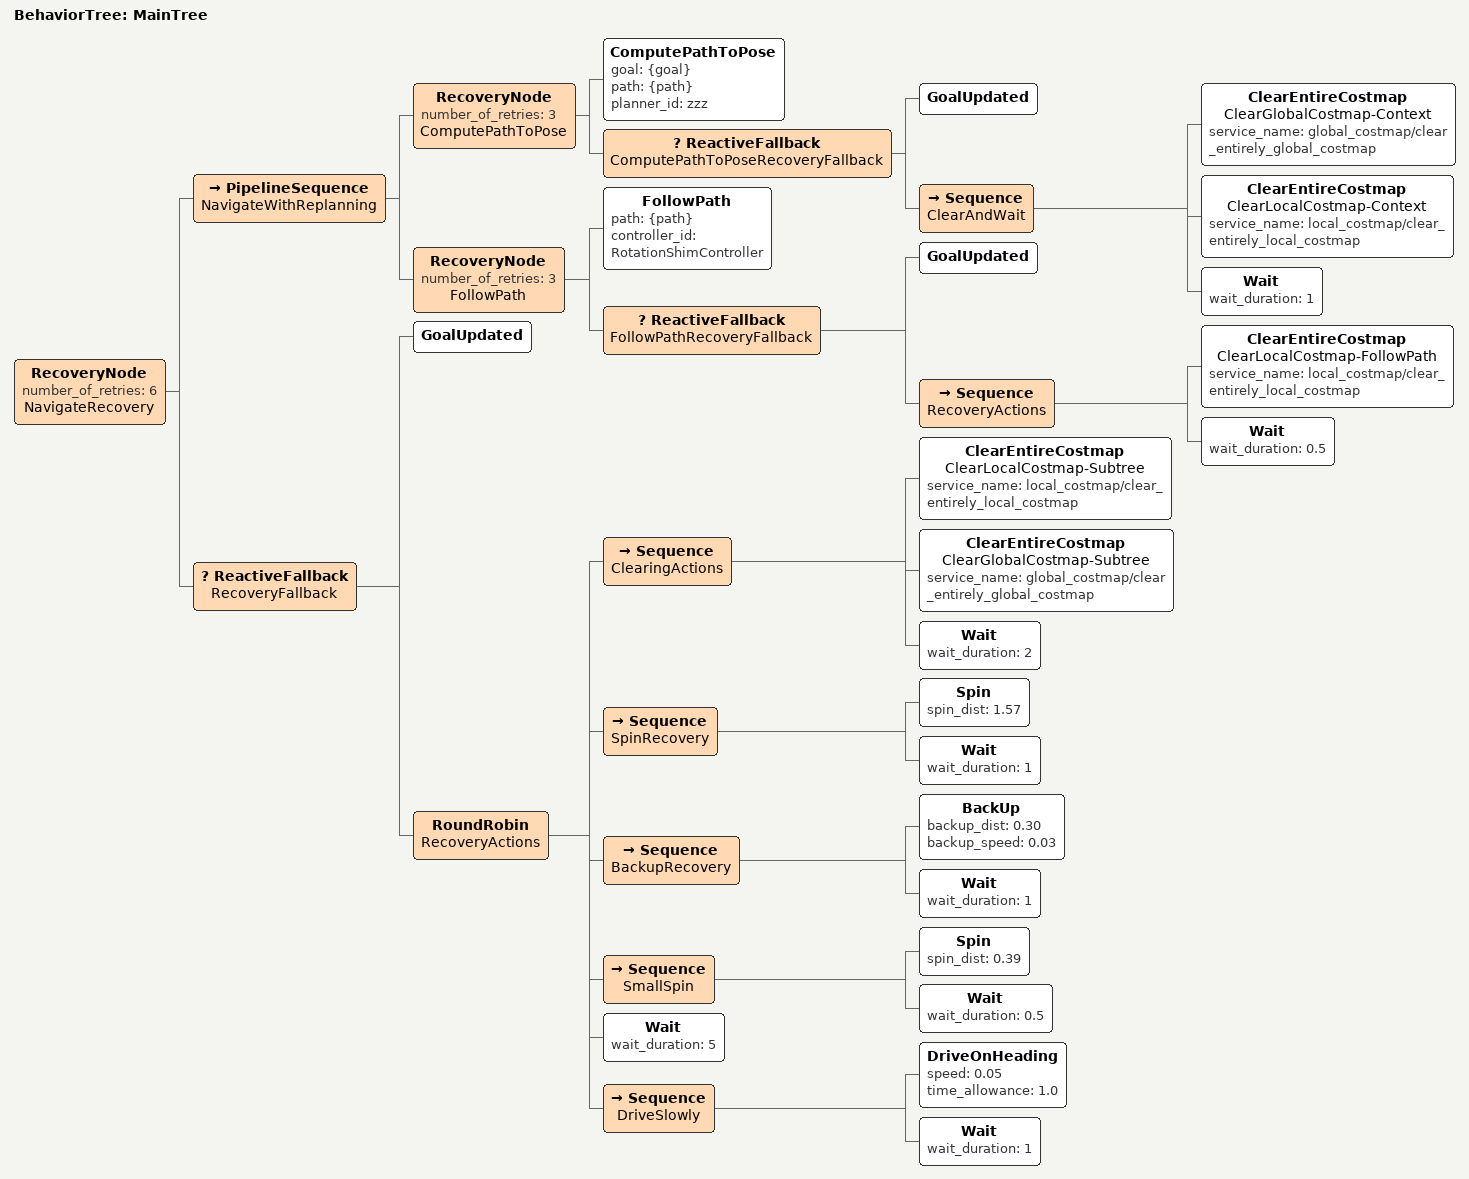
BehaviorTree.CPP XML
<root main_tree_to_execute="MainTree">
  <BehaviorTree ID="MainTree">
    <RecoveryNode number_of_retries="6" name="NavigateRecovery">
      <PipelineSequence name="NavigateWithReplanning"><!-- 一直每个节点都tick直到最后的节点成功。 -->
        <RecoveryNode number_of_retries="3" name="ComputePathToPose"> <!-- 增加规划重试次数 -->
          <ComputePathToPose goal="{goal}" path="{path}" planner_id="zzz"/>
          <ReactiveFallback name="ComputePathToPoseRecoveryFallback"><!-- 有一个节点成功，就马上返回成功。全部失败就返回失败。有running节点每次tick都会tick这个节点 -->
            <GoalUpdated/>
            <Sequence name="ClearAndWait">
              <ClearEntireCostmap name="ClearGlobalCostmap-Context" service_name="global_costmap/clear_entirely_global_costmap"/>
              <ClearEntireCostmap name="ClearLocalCostmap-Context" service_name="local_costmap/clear_entirely_local_costmap"/>
              <Wait wait_duration="1"/><!-- 清除后等待1秒让传感器更新 -->
            </Sequence>
          </ReactiveFallback>
        </RecoveryNode>
        <RecoveryNode number_of_retries="3" name="FollowPath">
          <!-- 使用Rotation Shim Controller自动处理预旋转+端到端控制 -->
          <FollowPath path="{path}" controller_id="RotationShimController" />
          <ReactiveFallback name="FollowPathRecoveryFallback">
            <GoalUpdated/>
            <Sequence name="RecoveryActions">
              <ClearEntireCostmap name="ClearLocalCostmap-FollowPath" service_name="local_costmap/clear_entirely_local_costmap"/>
              <Wait wait_duration="0.5"/><!-- 等待传感器更新 -->
            </Sequence>
          </ReactiveFallback>
        </RecoveryNode>
      </PipelineSequence>
      <ReactiveFallback name="RecoveryFallback">
        <GoalUpdated/>
        <RoundRobin name="RecoveryActions"><!-- 每个节点都tick，直到有一个成功。每次tick都会从下一个开始tick -->
          <Sequence name="ClearingActions">
            <ClearEntireCostmap name="ClearLocalCostmap-Subtree" service_name="local_costmap/clear_entirely_local_costmap"/>
            <ClearEntireCostmap name="ClearGlobalCostmap-Subtree" service_name="global_costmap/clear_entirely_global_costmap"/>
            <Wait wait_duration="2"/><!-- 清除后等待更长时间 -->
          </Sequence>
          <Sequence name="SpinRecovery">
            <Spin spin_dist="1.57"/><!-- 旋转90度而不是45度 -->
            <Wait wait_duration="1"/><!-- 旋转后等待 -->
          </Sequence>
          <Sequence name="BackupRecovery">
            <BackUp backup_dist="0.30" backup_speed="0.03"/><!-- 增加后退距离，降低速度 -->
            <Wait wait_duration="1"/><!-- 后退后等待 -->
          </Sequence>
          <Sequence name="SmallSpin">
            <Spin spin_dist="0.39"/><!-- 小角度旋转(22.5度) -->
            <Wait wait_duration="0.5"/>
          </Sequence>
          <Wait wait_duration="5"/><!-- 增加等待时间 -->
          <Sequence name="DriveSlowly">
            <DriveOnHeading speed="0.05" time_allowance="1.0"/><!-- 非常慢速前进更长时间 -->
            <Wait wait_duration="1"/>
          </Sequence>
        </RoundRobin>
      </ReactiveFallback>
    </RecoveryNode>
  </BehaviorTree>
</root>
<!-- NonblockingSequence 不会堵塞在running，而是继续往下走tick下一个。 -->
<!-- PersistentSequence 会记住上次成功的节点，下次tick时从失败节点开始tick -->
<!-- Follow Dynamic Point 动态终点。短期会跟着上个终点的规划走，不断加入终点路径，更为平滑不会停顿 -->
